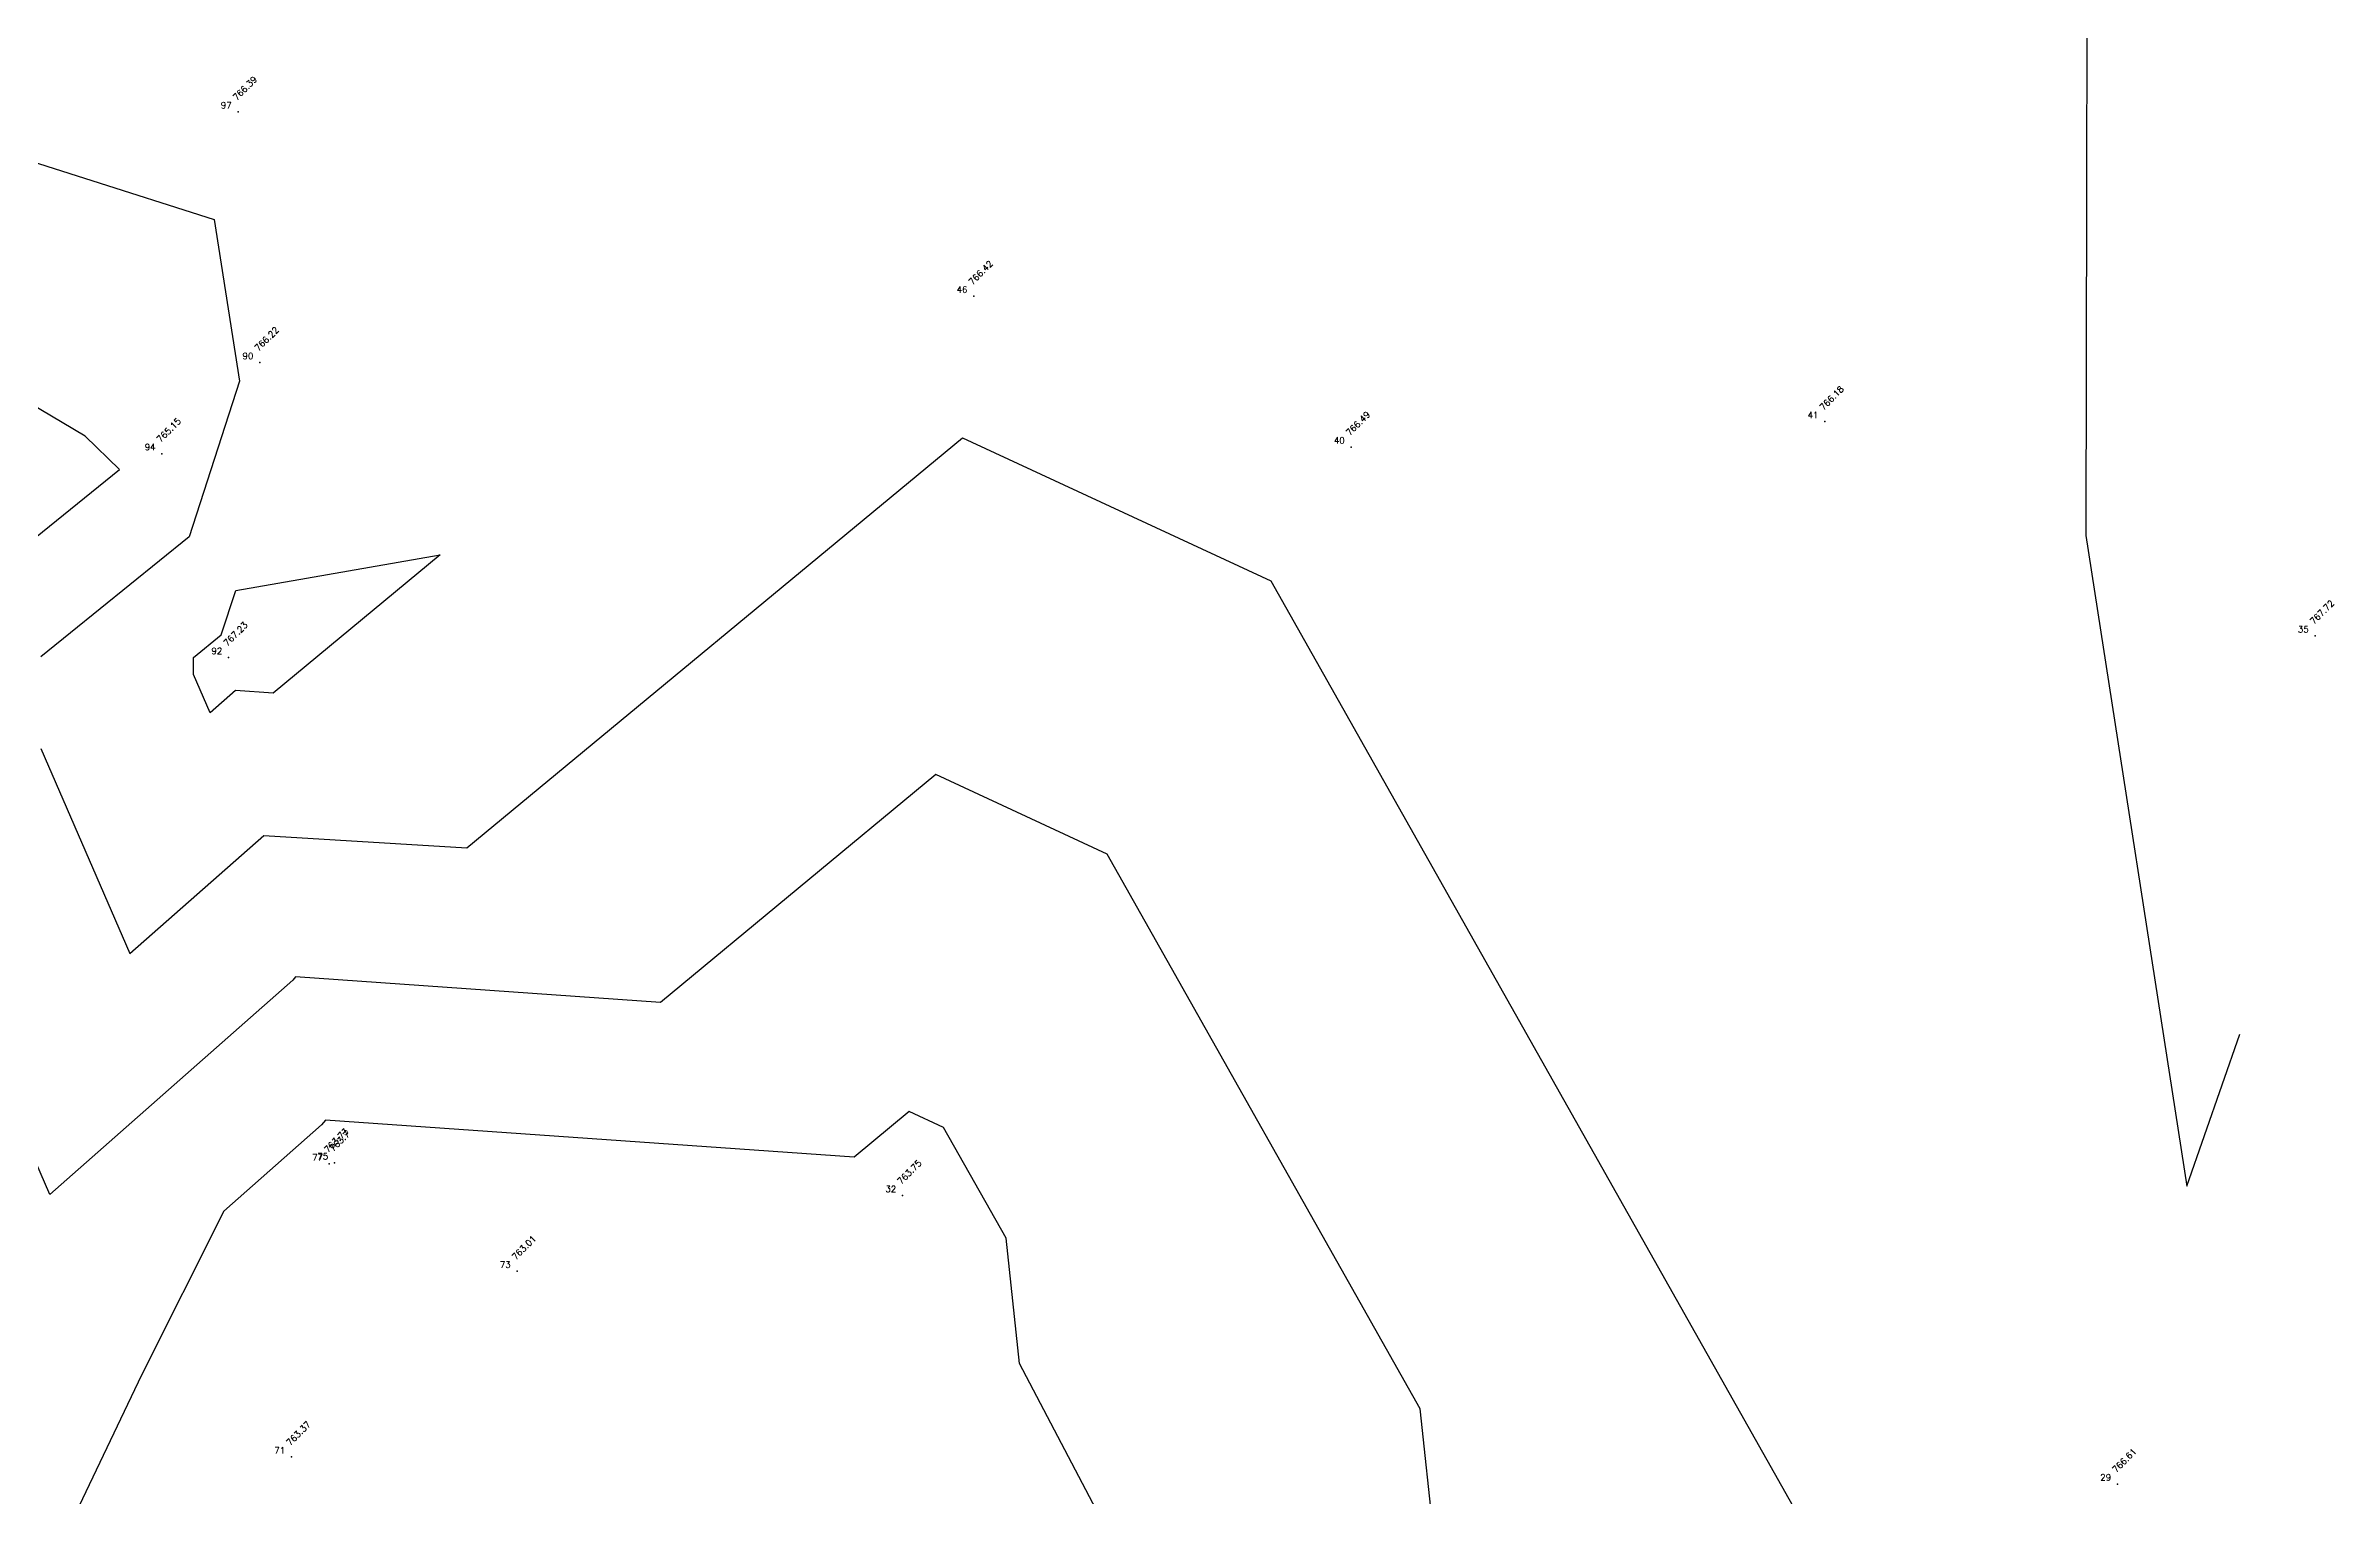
# Model space of a CAD drawing. Header units: millimetres. Extents: x 1625 to 2117, y 999 to 1266.
# Drawn here: x 2013.3 to 2103.7, y 1085 to 1142.3 of the extents above; entities that cross this region are included whole.
import ezdxf
from ezdxf.enums import TextEntityAlignment as Align

# ---------------------------------------------------------------- set-up
doc = ezdxf.new("R2010")
doc.units = ezdxf.units.MM
for name, color, linetype in [('CONTOUR', 4, 'Continuous'), ('INDEX_CONTOUR', 8, 'Continuous'), ('Points', 7, 'Continuous'), ('Points-ELV', 6, 'Continuous'), ('Points-NUM', 4, 'Continuous'), ('Points-TXT', 3, 'Continuous')]:
    doc.layers.add(name, color=color, linetype=linetype)
doc.styles.add('ROMANS', font='romans.shx')

# ---------------------------------------------------------------- blocks, each defined once
blk = doc.blocks.new('POINTS')
at = {"layer": 'Points'}
blk.add_line((0, 0), (0, 0), dxfattribs=at)
blk.add_point((0, 0), dxfattribs=at)
at = {"layer": 'Points-ELV', "style": 'ROMANS'}
blk.add_attdef('ELEV', text='', height=1, rotation=45, dxfattribs=at).set_placement((0, 0), align=Align.BOTTOM_LEFT)
at = {"layer": 'Points-NUM', "style": 'ROMANS'}
blk.add_attdef('PTNUM', text='', height=1, dxfattribs=at).set_placement((0, 0), align=Align.BOTTOM_RIGHT)
at = {"layer": 'Points-TXT', "style": 'ROMANS'}
blk.add_attdef('DESC', text='', height=1, dxfattribs=at).set_placement((0, 0), align=Align.BOTTOM_RIGHT)

msp = doc.modelspace()

# ---------------------------------------------------------------- linework, layer by layer
at = {"layer": 'CONTOUR'}
for points, elevation in [([(1899.312, 1220.688), (2025.052, 1249.501), (2087.495, 1244.074), (2095.904, 1230.69), (2095.88, 1219.39), (2102.352, 1217.812), (2093.972, 1157.071), (2093.906, 1122.954), (2097.899, 1097.243), (2099.987, 1103.249)], 767), ([(2004.546, 1140.354), (2019.934, 1135.458), (2020.941, 1129.058), (2018.948, 1122.901), (2013.089, 1118.159)], 766), ([(2013.086, 1114.544), (2016.608, 1106.43), (2021.906, 1111.1), (2029.921, 1110.617), (2049.513, 1126.826), (2061.697, 1121.163), (2083.967, 1081.704), (2084.154, 1079.965), (2084.76, 1079.749), (2084.796, 1078.844), (2084.964, 1078.889), (2087.202, 1078.001), (2090.448, 1076.568), (2092.166, 1074.394), (2093.359, 1075.639), (2093.27, 1073.96), (2095.849, 1081.38)], 766), ([(2020.78, 1116.834), (2019.778, 1115.947), (2019.119, 1117.464), (2019.12, 1118.14), (2020.216, 1119.027), (2020.787, 1120.792), (2028.869, 1122.192), (2022.267, 1116.73), (2020.78, 1116.834)], 767), ([(2061.3, 1072.052), (2051.764, 1090.232), (2051.234, 1095.178), (2048.759, 1099.562), (2047.405, 1100.191), (2045.229, 1098.39), (2024.338, 1099.852), (2024.18, 1099.659), (2020.318, 1096.255), (2017.064, 1089.765), (2010.723, 1076.509)], 764)]:
    msp.add_lwpolyline(points, dxfattribs=dict(at, elevation=elevation))
at = {"layer": 'INDEX_CONTOUR', "elevation": 765}
for points in [[(2007.058, 1118.177), (2016.192, 1125.57), (2014.838, 1126.892), (1990.386, 1141.41)], [(2091.711, 1059.51), (2090.18, 1055.107), (2090.414, 1059.539), (2087.267, 1056.253), (2086.601, 1057.097), (2082.572, 1059.452), (2082.085, 1059.321), (2075.931, 1059.857), (2074.579, 1069.24), (2074.49, 1071.45), (2069.221, 1073.327), (2067.601, 1088.441), (2055.228, 1110.362), (2048.459, 1113.509), (2037.575, 1104.504), (2023.152, 1105.513), (2023.043, 1105.38), (2013.439, 1096.914), (2007.053, 1111.624)]]:
    msp.add_lwpolyline(points, dxfattribs=at)

# ---------------------------------------------------------------- block references
at = {"layer": 'Points', "linetype": 'Continuous'}
ref = msp.add_blockref('POINTS', (2020.88, 1139.708, 766.39), dxfattribs=at)
ref.add_attrib('PTNUM', '97', dxfattribs={"layer": 'Points-NUM', "height": 0.25, "style": 'ROMANS'}).set_placement((2020.63, 1139.771, 766.39), align=Align.BOTTOM_RIGHT)
ref.add_attrib('ELEV', '766.39', dxfattribs={"layer": 'Points-ELV', "height": 0.25, "rotation": 45, "style": 'ROMANS'}).set_placement((2020.88, 1140.083, 766.39), align=Align.BOTTOM_LEFT)
ref = msp.add_blockref('POINTS', (2049.956, 1132.419, 766.42), dxfattribs=at)
ref.add_attrib('PTNUM', '46', dxfattribs={"layer": 'Points-NUM', "height": 0.25, "style": 'ROMANS'}).set_placement((2049.706, 1132.482, 766.42), align=Align.BOTTOM_RIGHT)
ref.add_attrib('ELEV', '766.42', dxfattribs={"layer": 'Points-ELV', "height": 0.25, "rotation": 45, "style": 'ROMANS'}).set_placement((2049.956, 1132.794, 766.42), align=Align.BOTTOM_LEFT)
ref = msp.add_blockref('POINTS', (2021.736, 1129.799, 766.22), dxfattribs=at)
ref.add_attrib('PTNUM', '90', dxfattribs={"layer": 'Points-NUM', "height": 0.25, "style": 'ROMANS'}).set_placement((2021.486, 1129.861, 766.22), align=Align.BOTTOM_RIGHT)
ref.add_attrib('ELEV', '766.22', dxfattribs={"layer": 'Points-ELV', "height": 0.25, "rotation": 45, "style": 'ROMANS'}).set_placement((2021.736, 1130.174, 766.22), align=Align.BOTTOM_LEFT)
ref = msp.add_blockref('POINTS', (2083.588, 1127.463, 766.18), dxfattribs=at)
ref.add_attrib('PTNUM', '41', dxfattribs={"layer": 'Points-NUM', "height": 0.25, "style": 'ROMANS'}).set_placement((2083.338, 1127.525, 766.18), align=Align.BOTTOM_RIGHT)
ref.add_attrib('ELEV', '766.18', dxfattribs={"layer": 'Points-ELV', "height": 0.25, "rotation": 45, "style": 'ROMANS'}).set_placement((2083.588, 1127.838, 766.18), align=Align.BOTTOM_LEFT)
ref = msp.add_blockref('POINTS', (2064.867, 1126.455, 766.49), dxfattribs=at)
ref.add_attrib('PTNUM', '40', dxfattribs={"layer": 'Points-NUM', "height": 0.25, "style": 'ROMANS'}).set_placement((2064.617, 1126.517, 766.49), align=Align.BOTTOM_RIGHT)
ref.add_attrib('ELEV', '766.49', dxfattribs={"layer": 'Points-ELV', "height": 0.25, "rotation": 45, "style": 'ROMANS'}).set_placement((2064.867, 1126.83, 766.49), align=Align.BOTTOM_LEFT)
ref = msp.add_blockref('POINTS', (2017.871, 1126.194, 765.15), dxfattribs=at)
ref.add_attrib('PTNUM', '94', dxfattribs={"layer": 'Points-NUM', "height": 0.25, "style": 'ROMANS'}).set_placement((2017.621, 1126.256, 765.15), align=Align.BOTTOM_RIGHT)
ref.add_attrib('ELEV', '765.15', dxfattribs={"layer": 'Points-ELV', "height": 0.25, "rotation": 45, "style": 'ROMANS'}).set_placement((2017.871, 1126.569, 765.15), align=Align.BOTTOM_LEFT)
ref = msp.add_blockref('POINTS', (2102.966, 1118.995, 767.72), dxfattribs=at)
ref.add_attrib('PTNUM', '35', dxfattribs={"layer": 'Points-NUM', "height": 0.25, "style": 'ROMANS'}).set_placement((2102.716, 1119.057, 767.72), align=Align.BOTTOM_RIGHT)
ref.add_attrib('ELEV', '767.72', dxfattribs={"layer": 'Points-ELV', "height": 0.25, "rotation": 45, "style": 'ROMANS'}).set_placement((2102.966, 1119.37, 767.72), align=Align.BOTTOM_LEFT)
ref = msp.add_blockref('POINTS', (2020.507, 1118.136, 767.23), dxfattribs=at)
ref.add_attrib('PTNUM', '92', dxfattribs={"layer": 'Points-NUM', "height": 0.25, "style": 'ROMANS'}).set_placement((2020.257, 1118.198, 767.23), align=Align.BOTTOM_RIGHT)
ref.add_attrib('ELEV', '767.23', dxfattribs={"layer": 'Points-ELV', "height": 0.25, "rotation": 45, "style": 'ROMANS'}).set_placement((2020.507, 1118.511, 767.23), align=Align.BOTTOM_LEFT)
ref = msp.add_blockref('POINTS', (2024.487, 1098.115, 763.73), dxfattribs=at)
ref.add_attrib('PTNUM', '77', dxfattribs={"layer": 'Points-NUM', "height": 0.25, "style": 'ROMANS'}).set_placement((2024.237, 1098.178, 763.73), align=Align.BOTTOM_RIGHT)
ref.add_attrib('ELEV', '763.73', dxfattribs={"layer": 'Points-ELV', "height": 0.25, "rotation": 45, "style": 'ROMANS'}).set_placement((2024.487, 1098.49, 763.73), align=Align.BOTTOM_LEFT)
ref = msp.add_blockref('POINTS', (2024.694, 1098.154, 763.7), dxfattribs=at)
ref.add_attrib('PTNUM', '75', dxfattribs={"layer": 'Points-NUM', "height": 0.25, "style": 'ROMANS'}).set_placement((2024.444, 1098.216, 763.7), align=Align.BOTTOM_RIGHT)
ref.add_attrib('ELEV', '763.7', dxfattribs={"layer": 'Points-ELV', "height": 0.25, "rotation": 45, "style": 'ROMANS'}).set_placement((2024.694, 1098.529, 763.7), align=Align.BOTTOM_LEFT)
ref = msp.add_blockref('POINTS', (2047.142, 1096.862, 763.75), dxfattribs=at)
ref.add_attrib('PTNUM', '32', dxfattribs={"layer": 'Points-NUM', "height": 0.25, "style": 'ROMANS'}).set_placement((2046.892, 1096.925, 763.75), align=Align.BOTTOM_RIGHT)
ref.add_attrib('ELEV', '763.75', dxfattribs={"layer": 'Points-ELV', "height": 0.25, "rotation": 45, "style": 'ROMANS'}).set_placement((2047.142, 1097.237, 763.75), align=Align.BOTTOM_LEFT)
ref = msp.add_blockref('POINTS', (2031.906, 1093.873, 763.01), dxfattribs=at)
ref.add_attrib('PTNUM', '73', dxfattribs={"layer": 'Points-NUM', "height": 0.25, "style": 'ROMANS'}).set_placement((2031.656, 1093.936, 763.01), align=Align.BOTTOM_RIGHT)
ref.add_attrib('ELEV', '763.01', dxfattribs={"layer": 'Points-ELV', "height": 0.25, "rotation": 45, "style": 'ROMANS'}).set_placement((2031.906, 1094.248, 763.01), align=Align.BOTTOM_LEFT)
ref = msp.add_blockref('POINTS', (2022.994, 1086.532, 763.37), dxfattribs=at)
ref.add_attrib('PTNUM', '71', dxfattribs={"layer": 'Points-NUM', "height": 0.25, "style": 'ROMANS'}).set_placement((2022.744, 1086.594, 763.37), align=Align.BOTTOM_RIGHT)
ref.add_attrib('ELEV', '763.37', dxfattribs={"layer": 'Points-ELV', "height": 0.25, "rotation": 45, "style": 'ROMANS'}).set_placement((2022.994, 1086.907, 763.37), align=Align.BOTTOM_LEFT)
ref = msp.add_blockref('POINTS', (2095.155, 1085.46, 766.61), dxfattribs=at)
ref.add_attrib('PTNUM', '29', dxfattribs={"layer": 'Points-NUM', "height": 0.25, "style": 'ROMANS'}).set_placement((2094.905, 1085.523, 766.61), align=Align.BOTTOM_RIGHT)
ref.add_attrib('ELEV', '766.61', dxfattribs={"layer": 'Points-ELV', "height": 0.25, "rotation": 45, "style": 'ROMANS'}).set_placement((2095.155, 1085.835, 766.61), align=Align.BOTTOM_LEFT)

doc.saveas('drawing.dxf')
